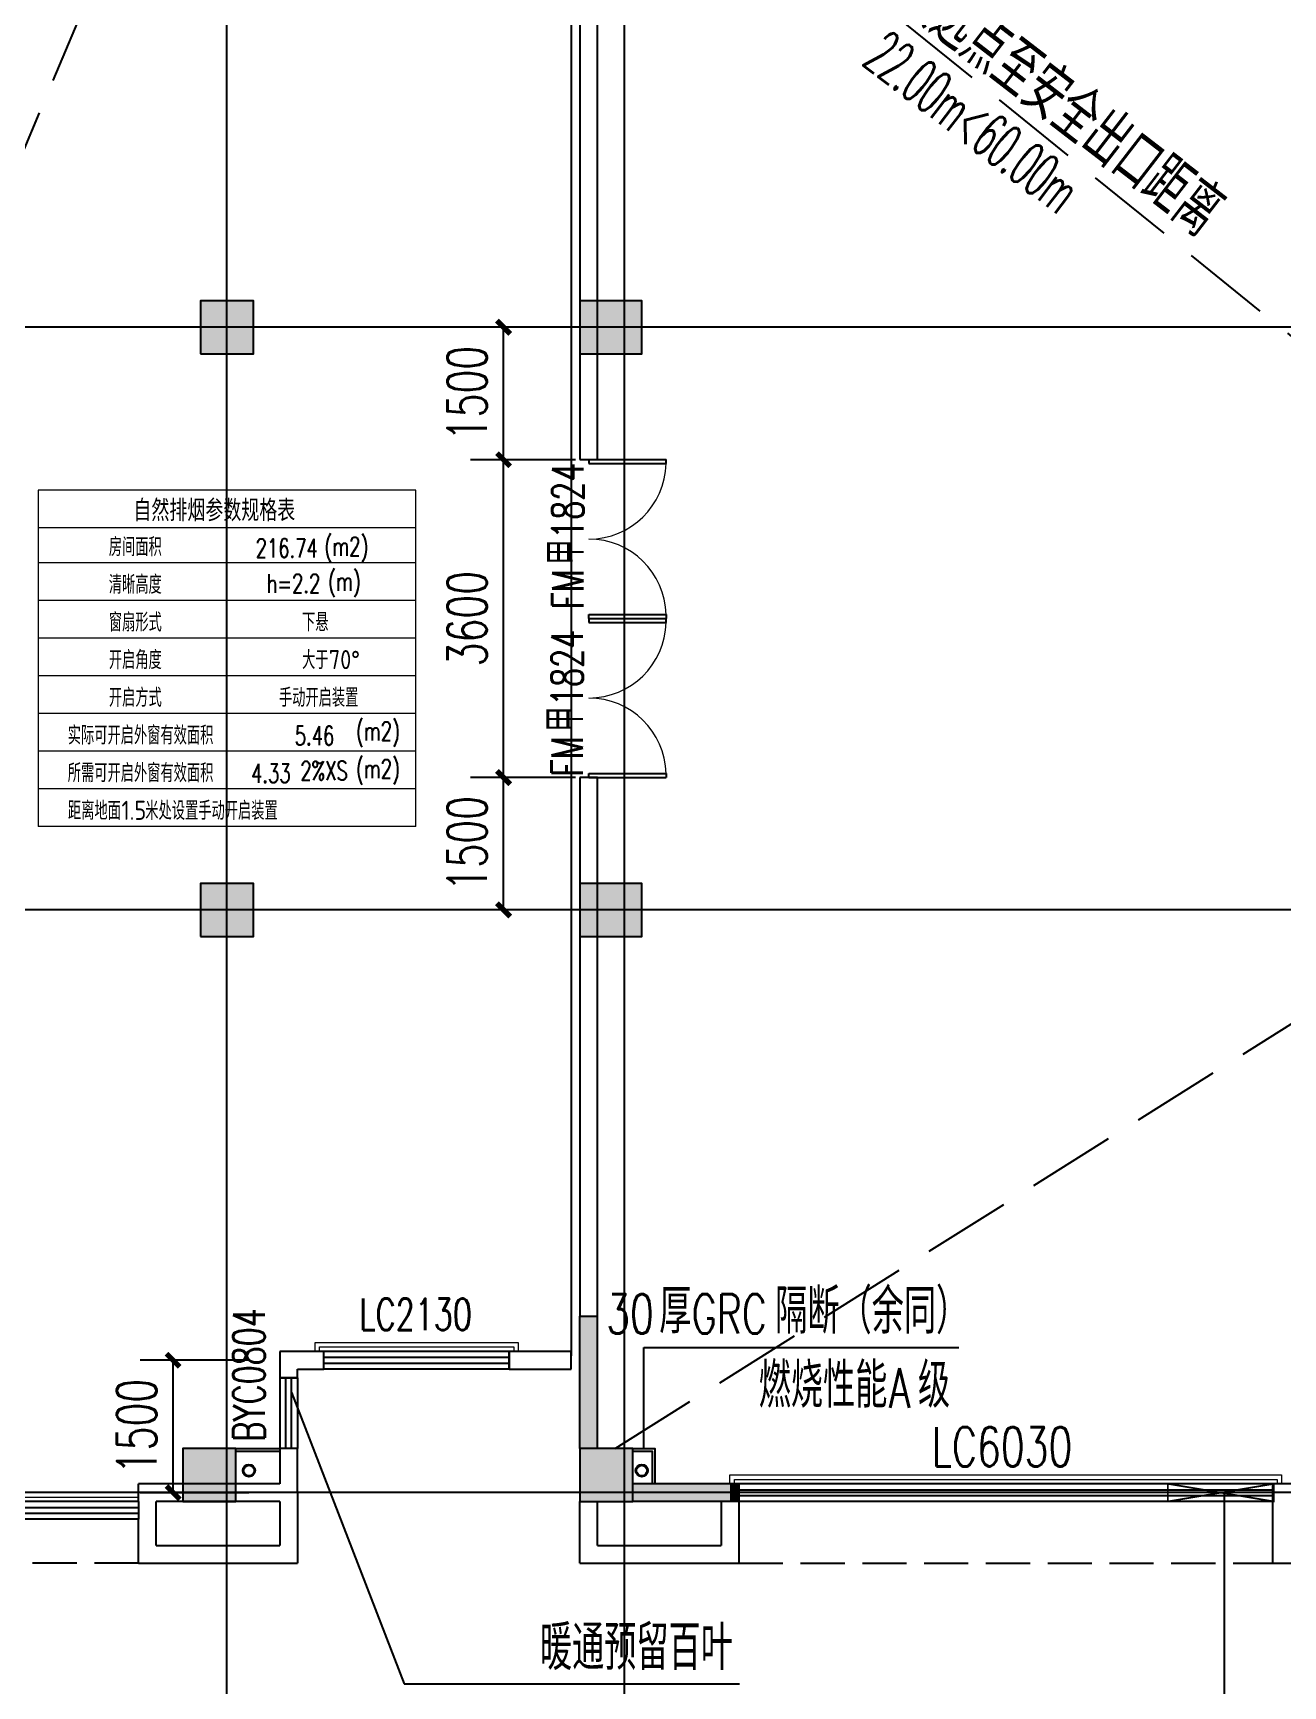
# Model space of a CAD drawing. Extents: x 1738711 to 2346805, y 1189731 to 2516152.
# Drawn here: x 1936096 to 1950257, y 1683836 to 1702557 of the extents above; entities that cross this region are included whole.
import ezdxf

# ---------------------------------------------------------------- set-up
doc = ezdxf.new("R2010")
doc.units = 0
doc.header["$LTSCALE"] = 1000
doc.header["$MEASUREMENT"] = 0
doc.linetypes.add('DASH', pattern=[0.35, 0.25, -0.1])
doc.linetypes.add('复件 140224通州运河二期售楼部条件图_t3$0$X-ME SHAFT SH$0$X-B2$0$WATER_LINE', pattern=[0])
for name, color, linetype, lineweight in [('_0', 7, 'Continuous', 25), ('H_Z', 4, 'Continuous', 13), ('栏杆', 6, 'Continuous', 15)]:
    doc.layers.add(name, color=color, linetype=linetype, lineweight=lineweight)
for name, color, linetype in [('A-Detl-Thin', 1, 'Continuous'), ('COLUMN', 9, 'Continuous'), ('DIM_LEAD', 3, 'Continuous'), ('DOTE', 1, 'Continuous'), ('PUB_DIM', 3, 'Continuous'), ('PUB_HATCH', 8, 'Continuous'), ('PUB_TEXT', 7, 'Continuous'), ('WALL', 40, 'Continuous'), ('WINDOW', 144, 'Continuous'), ('WINDOW_TEXT', 7, 'Continuous'), ('YS', 6, 'Continuous'), ('文字', 6, 'Continuous'), ('疏散距离', 211, 'DASH'), ('看线', 8, 'Continuous'), ('面层', 6, 'Continuous')]:
    doc.layers.add(name, color=color, linetype=linetype)
doc.styles.add('_TCH_DIM', font='SIMPLEX', dxfattribs={"bigfont": 'GBCBIG'})
doc.styles.add('_TCH_DIM_T3', font='SIMPLEX', dxfattribs={"width": 0.705882, "bigfont": 'GBCBIG'})
doc.styles.add('_TCH_WINDOW', font='SIMPLEX', dxfattribs={"height": 3.5, "bigfont": 'GBCBIG'})
doc.styles.add('HZ', font='rs', dxfattribs={"bigfont": 'hztxt'})
doc.styles.get("Standard").update_dxf_attribs({"font": 'gbenor.shx', "bigfont": 'gbcbig.shx'})
doc.styles.add('黑体', font='simhei_0.ttf', dxfattribs={"width": 0.9})
doc.dimstyles.new('_TCH_ARCH&&150', dxfattribs={"dimtxt": 446.25, "dimasz": 150, "dimexe": 375, "dimexo": 450, "dimgap": 189.375, "dimtad": 1, "dimdec": 0, "dimzin": 0, "dimdsep": 46, "dimtxsty": '_TCH_DIM_T3', "dimblk": 'ARCHTICK', "dimcen": 0.09, "dimclrt": 7, "dimazin": 2, "dimtfac": 1, "dimtdec": 0, "dimtix": 1, "dimtmove": 2, "dimatfit": 3, "dimfxl": 1, "dimtolj": 1, "dimtzin": 0, "dimarcsym": 0})

# ---------------------------------------------------------------- blocks, each defined once
blk = doc.blocks.new('A$C68B42598')
at = {"layer": 'YS'}
for radius in [70, 60]:
    blk.add_circle((70, 70), radius, dxfattribs=at)
blk = doc.blocks.new('hreahaerheh')
at = {"layer": 'YS'}
blk.add_blockref('A$C68B42598', (1933315, 1888439), dxfattribs=at)
blk = doc.blocks.new('hreahreahearher')
at = {"layer": 'YS'}
blk.add_blockref('A$C68B42598', (1938472, 1686205), dxfattribs=at)
blk = doc.blocks.new('jtrsjhtrh')
at = {"layer": 'A-Detl-Thin', "const_width": 20}
blk.add_lwpolyline([(397699, 368025), (397899, 368025), (397899, 366825), (397699, 366825)], close=True, dxfattribs=at)
for points in [[(397899, 366825), (397699, 368025)], [(397699, 366825), (397899, 368025)]]:
    blk.add_lwpolyline(points, dxfattribs=at)
blk = doc.blocks.new('_ArchTick')
at = {"color": 0, "linetype": 'ByBlock', "const_width": 0.4}
blk.add_lwpolyline([(-0.5, -0.5), (0.5, 0.5)], dxfattribs=at)
blk = doc.blocks.new('*D2015')
at = {"layer": 'Defpoints', "color": 0, "transparency": 16777216}
for p in [(1937683, 1687525), (1938992, 1687525), (1938992, 1686025)]:
    blk.add_point(p, dxfattribs=at)
at = {"layer": 'PUB_DIM', "color": 0, "lineweight": -2, "transparency": 16777216}
for p, q in [((1938542, 1687525), (1937308, 1687525)), ((1937683, 1686025), (1937683, 1687525)), ((1938542, 1686025), (1937308, 1686025))]:
    blk.add_line(p, q, dxfattribs=at)
at = {"layer": 'PUB_DIM', "color": 0, "lineweight": -2, "transparency": 16777216, "xscale": 150, "yscale": 150, "zscale": 150}
for p, rotation in [((1937683, 1687525), 90), ((1937683, 1686025), 270)]:
    blk.add_blockref('_ArchTick', p, dxfattribs=dict(at, rotation=rotation))
at = {"layer": 'PUB_DIM', "color": 7, "transparency": 16777216, "insert": (1937270, 1686775), "char_height": 446.2, "attachment_point": 5, "rotation": 90, "style": '_TCH_DIM_T3'}
blk.add_mtext('\\A1;1500', dxfattribs=at)
blk = doc.blocks.new('*D2950')
at = {"layer": 'Defpoints', "color": 0, "transparency": 16777216}
for p in [(1941427, 1699225), (1942692, 1699225), (1942692, 1697725)]:
    blk.add_point(p, dxfattribs=at)
at = {"layer": 'PUB_DIM', "color": 0, "lineweight": -2, "transparency": 16777216}
for p, q in [((1942242, 1699225), (1941052, 1699225)), ((1941427, 1697725), (1941427, 1699225)), ((1942242, 1697725), (1941052, 1697725))]:
    blk.add_line(p, q, dxfattribs=at)
at = {"layer": 'PUB_DIM', "color": 0, "lineweight": -2, "transparency": 16777216, "xscale": 150, "yscale": 150, "zscale": 150}
for p, rotation in [((1941427, 1699225), 90), ((1941427, 1697725), 270)]:
    blk.add_blockref('_ArchTick', p, dxfattribs=dict(at, rotation=rotation))
at = {"layer": 'PUB_DIM', "color": 7, "transparency": 16777216, "insert": (1941014, 1698475), "char_height": 446.2, "attachment_point": 5, "rotation": 90, "style": '_TCH_DIM_T3'}
blk.add_mtext('\\A1;1500', dxfattribs=at)
blk = doc.blocks.new('*D2951')
at = {"layer": 'Defpoints', "color": 0, "transparency": 16777216}
for p in [(1941427, 1697725), (1942692, 1697725), (1942692, 1694125)]:
    blk.add_point(p, dxfattribs=at)
at = {"layer": 'PUB_DIM', "color": 0, "lineweight": -2, "transparency": 16777216}
for p, q in [((1942242, 1697725), (1941052, 1697725)), ((1941427, 1694125), (1941427, 1697725)), ((1942242, 1694125), (1941052, 1694125))]:
    blk.add_line(p, q, dxfattribs=at)
at = {"layer": 'PUB_DIM', "color": 0, "lineweight": -2, "transparency": 16777216, "xscale": 150, "yscale": 150, "zscale": 150}
for p, rotation in [((1941427, 1697725), 90), ((1941427, 1694125), 270)]:
    blk.add_blockref('_ArchTick', p, dxfattribs=dict(at, rotation=rotation))
at = {"layer": 'PUB_DIM', "color": 7, "transparency": 16777216, "insert": (1941014, 1695925), "char_height": 446.2, "attachment_point": 5, "rotation": 90, "style": '_TCH_DIM_T3'}
blk.add_mtext('\\A1;3600', dxfattribs=at)
blk = doc.blocks.new('*D2952')
at = {"layer": 'Defpoints', "color": 0, "transparency": 16777216}
for p in [(1941427, 1694125), (1942692, 1694125), (1942692, 1692625)]:
    blk.add_point(p, dxfattribs=at)
at = {"layer": 'PUB_DIM', "color": 0, "lineweight": -2, "transparency": 16777216}
for p, q in [((1942242, 1694125), (1941052, 1694125)), ((1941427, 1692625), (1941427, 1694125)), ((1942242, 1692625), (1941052, 1692625))]:
    blk.add_line(p, q, dxfattribs=at)
at = {"layer": 'PUB_DIM', "color": 0, "lineweight": -2, "transparency": 16777216, "xscale": 150, "yscale": 150, "zscale": 150}
for p, rotation in [((1941427, 1694125), 90), ((1941427, 1692625), 270)]:
    blk.add_blockref('_ArchTick', p, dxfattribs=dict(at, rotation=rotation))
at = {"layer": 'PUB_DIM', "color": 7, "transparency": 16777216, "insert": (1941014, 1693375), "char_height": 446.2, "attachment_point": 5, "rotation": 90, "style": '_TCH_DIM_T3'}
blk.add_mtext('\\A1;1500', dxfattribs=at)
blk = doc.blocks.new('$TCHSYS$WIN2D')
for p, q in [((-0.5, 0.5), (0.5, 0.5)), ((-0.5, 0.5), (-0.5, -0.5)), ((0.5, 0.5), (0.5, -0.5)), ((0.5, 0.1667), (-0.5, 0.1667)), ((0.5, -0.1667), (-0.5, -0.1667)), ((-0.5, -0.5), (0.5, -0.5))]:
    blk.add_line(p, q)
blk = doc.blocks.new('$DorLib2D$00000002')
for p, q in [((-0.5, 0), (-0.5, 0.4875)), ((-0.475, 0.4875), (-0.5, 0.4875)), ((-0.475, 0), (-0.475, 0.4875)), ((0.475, 0), (0.475, 0.4875)), ((0.475, 0.4875), (0.5, 0.4875)), ((0.5, 0), (0.5, 0.4875)), ((-0.5, 0), (-0.475, 0)), ((0.5, 0), (0.475, 0))]:
    blk.add_line(p, q)
at = {"lineweight": 13}
for centre, start, end in [((-0.4875, 0), 0, 88.53072), ((0.4875, 0), 91.46928, 180)]:
    blk.add_arc(centre, 0.4875, start, end, dxfattribs=at)
blk = doc.blocks.new('_FZH')
blk.add_lwpolyline([(-0.5, -0.5), (0.5, -0.5), (0.5, 0.5), (-0.5, 0.5)], close=True)
at = {"layer": 'PUB_HATCH'}
blk.add_solid([(-0.5, -0.5), (0.5, -0.5), (-0.5, 0.5), (0.5, 0.5)], dxfattribs=at)

msp = doc.modelspace()

# ---------------------------------------------------------------- hatches: boundary and pattern name
at = {"layer": 'PUB_HATCH', "linetype": '复件 140224通州运河二期售楼部条件图_t3$0$X-ME SHAFT SH$0$X-B2$0$WATER_LINE'}
for points in [[(1942291.9, 1686525.4), (1942491.9, 1686525.4), (1942491.9, 1688025.4), (1942291.9, 1688025.4)], [(1942891.9, 1686125.4), (1942891.9, 1685925.4), (1943991.9, 1685925.4), (1943991.9, 1686125.4)], [(1944091.9, 1686125.4), (1943991.9, 1686125.4), (1943991.9, 1685925.4), (1944091.9, 1685925.4)]]:
    msp.add_hatch(color=256, dxfattribs=at).paths.add_polyline_path(points)

# ---------------------------------------------------------------- linework, layer by layer
at = {"layer": 'DIM_LEAD'}
for p, q in [((1943016.9, 1686525.4), (1943016.9, 1687669.9)), ((1943016.9, 1687669.9), (1946586.4, 1687669.9)), ((1939024.9, 1687158.5), (1940301.3, 1683859.9)), ((1939024.9, 1687158.5), (1940301.3, 1683859.9)), ((1949591.1, 1686030.4), (1949591.1, 1676751.7)), ((1940301.3, 1683859.9), (1944101.5, 1683859.9))]:
    msp.add_line(p, q, dxfattribs=at)
at = {"layer": 'DOTE'}
for p, q in [((1938291.9, 1683557.1), (1938291.9, 1721249.3)), ((1942791.9, 1721249.3), (1942791.9, 1683625.4)), ((2001891.9, 1699225.4), (1919991.9, 1699225.4)), ((2001891.9, 1692625.4), (1919991.9, 1692625.4)), ((2001891.9, 1686025.4), (1919991.9, 1686025.4))]:
    msp.add_line(p, q, dxfattribs=at)
at = {"layer": 'H_Z'}
for p, q in [((1936152.4, 1697379.7), (1936152.4, 1693569.6)), ((1940431.4, 1697379.7), (1936152.4, 1697379.7)), ((1940431.4, 1693569.6), (1940431.4, 1697379.7)), ((1940431.4, 1696953), (1936152.4, 1696953)), ((1938291.9, 1696953), (1938291.9, 1693996.3)), ((1940431.4, 1696556.3), (1936152.4, 1696556.3)), ((1940431.4, 1696129.6), (1936152.4, 1696129.6)), ((1940431.4, 1695702.9), (1936152.4, 1695702.9)), ((1940431.4, 1695276.3), (1936152.4, 1695276.3)), ((1940431.4, 1694849.6), (1936152.4, 1694849.6)), ((1940431.4, 1694422.9), (1936152.4, 1694422.9)), ((1940431.4, 1693996.3), (1936152.4, 1693996.3)), ((1940431.4, 1693569.6), (1936152.4, 1693569.6))]:
    msp.add_line(p, q, dxfattribs=at)
at = {"layer": 'WALL', "linetype": '复件 140224通州运河二期售楼部条件图_t3$0$X-ME SHAFT SH$0$X-B2$0$WATER_LINE'}
for p, q in [((1942291.9, 1703825.4), (1942291.9, 1697725.4)), ((1942491.9, 1697725.4), (1942491.9, 1703825.4)), ((1942291.9, 1697725.4), (1942491.9, 1697725.4)), ((1942491.9, 1694125.4), (1942291.9, 1694125.4)), ((1942291.9, 1694125.4), (1942291.9, 1688025.4)), ((1942491.9, 1688025.4), (1942491.9, 1694125.4)), ((1942291.9, 1686525.4), (1942291.9, 1688025.4)), ((1942291.9, 1688025.4), (1942491.9, 1688025.4)), ((1942491.9, 1686525.4), (1942491.9, 1688025.4)), ((1938891.6, 1687625.4), (1938891.6, 1687325.4)), ((1939391.7, 1687625.4), (1938891.6, 1687625.4)), ((1939391.7, 1687425.4), (1939391.7, 1687625.4)), ((1942191.9, 1687625.4), (1941491.7, 1687625.4)), ((1941491.7, 1687625.4), (1941491.7, 1687425.4)), ((1942191.9, 1687425.4), (1942191.9, 1687625.4)), ((1938891.6, 1687325.4), (1939091.6, 1687325.4)), ((1939091.6, 1687325.4), (1939091.6, 1687425.4)), ((1939091.6, 1687425.4), (1939391.7, 1687425.4)), ((1941491.7, 1687425.4), (1942191.9, 1687425.4)), ((1939091.6, 1686525.4), (1938891.6, 1686525.4)), ((1938891.6, 1686525.4), (1938891.6, 1686125.4)), ((1939091.6, 1686025.4), (1939091.6, 1686525.4)), ((1938891.6, 1686125.4), (1937291.9, 1686125.4)), ((1937291.9, 1685925.4), (1937291.9, 1686125.4)), ((1939091.6, 1686025.4), (1939091.6, 1685225.4)), ((1943991.9, 1686125.4), (1942891.9, 1686125.4)), ((1944091.9, 1686125.4), (1943991.9, 1686125.4)), ((1944091.9, 1686125.4), (1944091.9, 1685925.4)), ((1944091.9, 1685925.4), (1944091.9, 1686125.4)), ((1950241.9, 1686125.4), (1950141.9, 1686125.4)), ((1950141.9, 1686125.4), (1950141.9, 1685925.4)), ((1951541.9, 1686125.4), (1950241.9, 1686125.4)), ((1937291.9, 1685925.4), (1937291.4, 1685925.4)), ((1937291.4, 1685925.4), (1937291.4, 1685725.4)), ((1938891.6, 1685925.4), (1937491.9, 1685925.4)), ((1937491.9, 1685825.4), (1937491.9, 1685925.4)), ((1937491.9, 1685425.4), (1937491.9, 1685825.4)), ((1938891.6, 1685925.4), (1938891.6, 1685425.4)), ((1942291.9, 1685225.4), (1942291.9, 1685925.4)), ((1942491.9, 1685425.4), (1942491.9, 1685925.4)), ((1943991.9, 1685925.4), (1942891.9, 1685925.4)), ((1943891.9, 1685925.4), (1943891.9, 1685425.4)), ((1944091.9, 1685925.4), (1943991.9, 1685925.4)), ((1944091.9, 1685925.4), (1944091.9, 1685225.4)), ((1950141.9, 1685225.4), (1950141.9, 1685925.4)), ((1937291.4, 1685725.4), (1937291.9, 1685725.4)), ((1937291.9, 1685225.4), (1937291.9, 1685725.4)), ((1937491.9, 1685425.4), (1938891.6, 1685425.4)), ((1942491.9, 1685425.4), (1943891.9, 1685425.4)), ((1937291.9, 1685225.4), (1939091.6, 1685225.4)), ((1942291.9, 1685225.4), (1944091.9, 1685225.4)), ((1950141.9, 1685225.4), (1951641.9, 1685225.4))]:
    msp.add_line(p, q, dxfattribs=at)
at = {"layer": '栏杆'}
for points in [[(1939291.6, 1687625.4), (1939291.6, 1687725.4), (1941591.9, 1687725.4), (1941591.9, 1687625.4)], [(1939341.6, 1687625.4), (1939341.6, 1687675.4), (1941541.9, 1687675.4), (1941541.9, 1687625.4)], [(1943991.9, 1686125.4), (1943991.9, 1686225.4), (1950241.9, 1686225.4), (1950241.9, 1686125.4)], [(1930891.9, 1686025.4), (1937291.2, 1686025.4)], [(1944041.9, 1686125.4), (1944041.9, 1686175.4), (1950191.9, 1686175.4), (1950191.9, 1686125.4)], [(1930891.9, 1685975.4), (1937291.2, 1685975.4)]]:
    msp.add_lwpolyline(points, dxfattribs=at)
at = {"layer": '疏散距离', "ltscale": 4}
for points in [[(1937791.9, 1705525.4), (1930491.9, 1688125.4)], [(1942691.9, 1705325.4), (1950591.9, 1698925.4), (1962441.9, 1698925.4)], [(1942691.9, 1686525.4), (1962441.9, 1698925.4)]]:
    msp.add_lwpolyline(points, dxfattribs=at)
at = {"layer": '看线', "linetype": 'DASH', "ltscale": 2}
for p, q in [((1937291.2, 1685225.4), (1923092.2, 1685225.4)), ((1944091.9, 1685225.4), (1950141.9, 1685225.4))]:
    msp.add_line(p, q, dxfattribs=at)
at = {"layer": '看线', "ltscale": 2}
msp.add_lwpolyline([(1942191.9, 1704425.4), (1942191.9, 1687575.4)], dxfattribs=at)
at = {"layer": '面层', "color": 144}
for points in [[(1938391.9, 1686525.4), (1938891.6, 1686525.4)], [(1938391.9, 1686495.4), (1938891.6, 1686495.4)], [(1942891.9, 1686525.4), (1943141.9, 1686525.4), (1943141.9, 1686125.4)], [(1942891.9, 1686495.4), (1943111.9, 1686495.4), (1943111.9, 1686125.4)]]:
    msp.add_lwpolyline(points, dxfattribs=at)

# ---------------------------------------------------------------- block references
at = {"rotation": 90}
msp.add_blockref('jtrsjhtrh', (2316977.4, 1288226.6), dxfattribs=at)
at = {"layer": '_0'}
for name, p in [('hreahreahearher', (0, 0)), ('hreahaerheh', (9607.3, -202233.7))]:
    msp.add_blockref(name, p, dxfattribs=at)
at = {"layer": 'COLUMN', "linetype": '复件 140224通州运河二期售楼部条件图_t3$0$X-ME SHAFT SH$0$X-B2$0$WATER_LINE', "xscale": 600, "yscale": 600, "zscale": 600}
for p in [(1938291.9, 1699225.4), (1938291.9, 1692625.4), (1938091.9, 1686225.4), (1942591.9, 1686225.4)]:
    msp.add_blockref('_FZH', p, dxfattribs=at)
at = {"layer": 'COLUMN', "linetype": '复件 140224通州运河二期售楼部条件图_t3$0$X-ME SHAFT SH$0$X-B2$0$WATER_LINE'}
for p, xscale, yscale, zscale, rotation in [((1942641.9, 1699225.4), 699.9999993927777, 600, 600, 359.9999999663636), ((1942641.9, 1692625.4), 700.0000002065208, 600.0000008139759, 600.0000008139759, 359.9999999678882)]:
    msp.add_blockref('_FZH', p, dxfattribs=dict(at, xscale=xscale, yscale=yscale, zscale=zscale, rotation=rotation))
at = {"layer": 'WINDOW', "xscale": 1800, "yscale": 1800, "zscale": 1800, "rotation": 269.9999999999746}
for p in [(1942391.9, 1696825.4), (1942391.9, 1695025.4)]:
    msp.add_blockref('$DorLib2D$00000002', p, dxfattribs=at)
at = {"layer": 'WINDOW', "linetype": '复件 140224通州运河二期售楼部条件图_t3$0$X-ME SHAFT SH$0$X-B2$0$WATER_LINE'}
ref = msp.add_blockref('$TCHSYS$WIN2D', (1938991.6, 1686925.4), dxfattribs=dict(at, xscale=800, yscale=200, zscale=800, rotation=270.0000000054072))
ref.add_attrib('A', 'BYC0804', (1938720.1, 1686603.4), dxfattribs={"layer": 'WINDOW_TEXT', "linetype": '复件 140224通州运河二期售楼部条件图_t3$0$X-ME SHAFT SH$0$X-B2$0$WATER_LINE', "ltscale": 0.5, "height": 357, "rotation": 90, "style": '_TCH_WINDOW', "width": 0.705882})
ref = msp.add_blockref('$TCHSYS$WIN2D', (1940441.7, 1687525.4), dxfattribs=dict(at, xscale=-2100, yscale=-200, zscale=-2100, rotation=359.9999999999833))
ref.add_attrib('A', 'LC2130', (1939793.7, 1687866.7), dxfattribs={"layer": 'WINDOW_TEXT', "linetype": '复件 140224通州运河二期售楼部条件图_t3$0$X-ME SHAFT SH$0$X-B2$0$WATER_LINE', "ltscale": 0.5, "height": 357, "style": '_TCH_WINDOW', "width": 0.705882})
ref = msp.add_blockref('$TCHSYS$WIN2D', (1947116.9, 1686025.4), dxfattribs=dict(at, xscale=6050, yscale=200, zscale=6050, rotation=180.0000000000173))
ref.add_attrib('A', 'LC6030', (1946276.9, 1686322.1), dxfattribs={"layer": 'WINDOW_TEXT', "linetype": '复件 140224通州运河二期售楼部条件图_t3$0$X-ME SHAFT SH$0$X-B2$0$WATER_LINE', "ltscale": 0.5, "height": 446.25, "style": '_TCH_WINDOW', "width": 0.705882})
ref = msp.add_blockref('$TCHSYS$WIN2D', (1930191.9, 1685825.4), dxfattribs=dict(at, xscale=14199, yscale=-200, zscale=14199, rotation=180.0000000044952))
ref.add_attrib('A', 'LC14230', (1929231.9, 1685195.9), dxfattribs={"layer": 'WINDOW_TEXT', "linetype": '复件 140224通州运河二期售楼部条件图_t3$0$X-ME SHAFT SH$0$X-B2$0$WATER_LINE', "ltscale": 0.5, "height": 446.25, "rotation": 0, "style": '_TCH_WINDOW', "width": 0.705882})

# ---------------------------------------------------------------- texts
at = {"layer": 'DIM_LEAD', "color": 7, "style": '_TCH_DIM'}
msp.add_text('最远点至安全出口距离', height=600, rotation=322.36988, dxfattribs=at).set_placement((1945864.4, 1702845.6))
at = {"layer": 'H_Z', "width": 0.7}
for s, style, p in [('自然排烟参数规格表', '黑体', (1937233.2, 1697051.7)), ('(m2)', 'HZ', (1939396, 1696635.3)), ('(m)', 'HZ', (1939437.8, 1696240)), ('h=2.2', 'HZ', (1938742.3, 1696216.1)), ('(m2)', 'HZ', (1939753.2, 1694543.9)), ('2%%%XS', 'HZ', (1939124.1, 1694095.5)), ('(m2)', 'HZ', (1939753.2, 1694117.3))]:
    msp.add_text(s, height=213.33, rotation=0, dxfattribs=dict(at, style=style)).set_placement(p)
at = {"layer": 'H_Z'}
for s, height, p in [('房间面积', 208.34, (1936954.4, 1696632.3)), ('清晰高度', 208.34, (1936954.4, 1696205.6)), ('窗扇形式', 208.34, (1936954.4, 1695778.9)), ('下悬', 208.34, (1939143.4, 1695778.9)), ('开启角度', 208.34, (1936954.4, 1695352.3)), ('大于', 208.34, (1939143.4, 1695352.3)), ('70', 216, (1939446.7, 1695352.3)), ('°', 208.3, (1939698.7, 1695352.3)), ('开启方式', 208.34, (1936954.4, 1694925.6)), ('手动开启装置', 208.34, (1938881.5, 1694925.6)), ('实际可开启外窗有效面积', 208.34, (1936489.2, 1694498.9)), ('所需可开启外窗有效面积', 208.34, (1936489.2, 1694072.3)), ('距离地面', 208.34, (1936491.1, 1693645.6)), ('1.5', 216, (1937097.8, 1693645.6)), ('米处设置手动开启装置', 208.34, (1937367.8, 1693645.6))]:
    msp.add_text(s, height=height, dxfattribs=at).set_placement(p)
at = {"layer": 'H_Z', "color": 1, "style": 'HZ', "width": 0.7}
for s, p in [('216.74', (1938617.8, 1696616.9)), ('5.46', (1939061, 1694492.7)), ('4.33', (1938566, 1694066.1))]:
    msp.add_text(s, height=213.33, rotation=0, dxfattribs=at).set_placement(p)
at = {"layer": 'PUB_TEXT', "color": 7, "style": '_TCH_DIM', "width": 0.705882}
for s, height, p in [('30', 446.25, (1942590, 1687827.4)), ('GRC', 446.25, (1943558.6, 1687827.4)), ('A', 446.2, (1945791.7, 1686987.4))]:
    msp.add_text(s, height=height, dxfattribs=at).set_placement(p)
at = {"layer": 'PUB_TEXT', "color": 7, "style": '_TCH_DIM'}
for s, height, p in [('厚', 506.4, (1943190, 1687827.4)), ('隔断（余同）', 506.38, (1944503.6, 1687827.4)), ('燃烧性能', 506.38, (1944317.2, 1686987.4)), ('级', 506.4, (1946121.7, 1686987.4)), ('暖通预留百叶', 506.38, (1941838.4, 1684017.4))]:
    msp.add_text(s, height=height, dxfattribs=at).set_placement(p)
at = {"layer": 'WINDOW_TEXT', "style": '_TCH_WINDOW', "width": 0.705882}
for s, p in [('1824', (1942333.8, 1696827.9)), ('FM', (1942333.8, 1696029)), ('1824', (1942326.2, 1694935.2)), ('FM', (1942326.2, 1694136.3))]:
    msp.add_text(s, height=357, rotation=90, dxfattribs=at).set_placement(p)
at = {"layer": 'WINDOW_TEXT', "style": '_TCH_WINDOW'}
for p in [(1942333.8, 1696533), (1942326.2, 1694640.3)]:
    msp.add_text('甲', height=405.1, rotation=90, dxfattribs=at).set_placement(p)
at = {"layer": '文字', "style": '_TCH_DIM_T3', "width": 0.49827}
msp.add_text('22.00m<60.00m', height=500, rotation=322.36988, dxfattribs=at).set_placement((1945477, 1702210.6))

# ---------------------------------------------------------------- dimensions: what is measured, and where the dimension line sits
at = {"layer": 'PUB_DIM'}
for p1, p2, distance, picture, middle in [((1942691.9, 1697725.4), (1942691.9, 1699225.4), 1265.1, '*D2950', (1941014.3, 1698475.4)), ((1942691.9, 1694125.4), (1942691.9, 1697725.4), 1265.1, '*D2951', (1941014.3, 1695925.4)), ((1942691.9, 1692625.4), (1942691.9, 1694125.4), 1265.1, '*D2952', (1941014.3, 1693375.4)), ((1938991.6, 1686025.4), (1938991.6, 1687525.4), 1309, '*D2015', (1937270.1, 1686775.4))]:
    dim = msp.add_aligned_dim(p1=p1, p2=p2, distance=distance, dimstyle='_TCH_ARCH&&150', dxfattribs=at)
    dim.commit()
    dim.dimension.update_dxf_attribs({"geometry": picture, "text_midpoint": middle})

doc.saveas('drawing.dxf')
